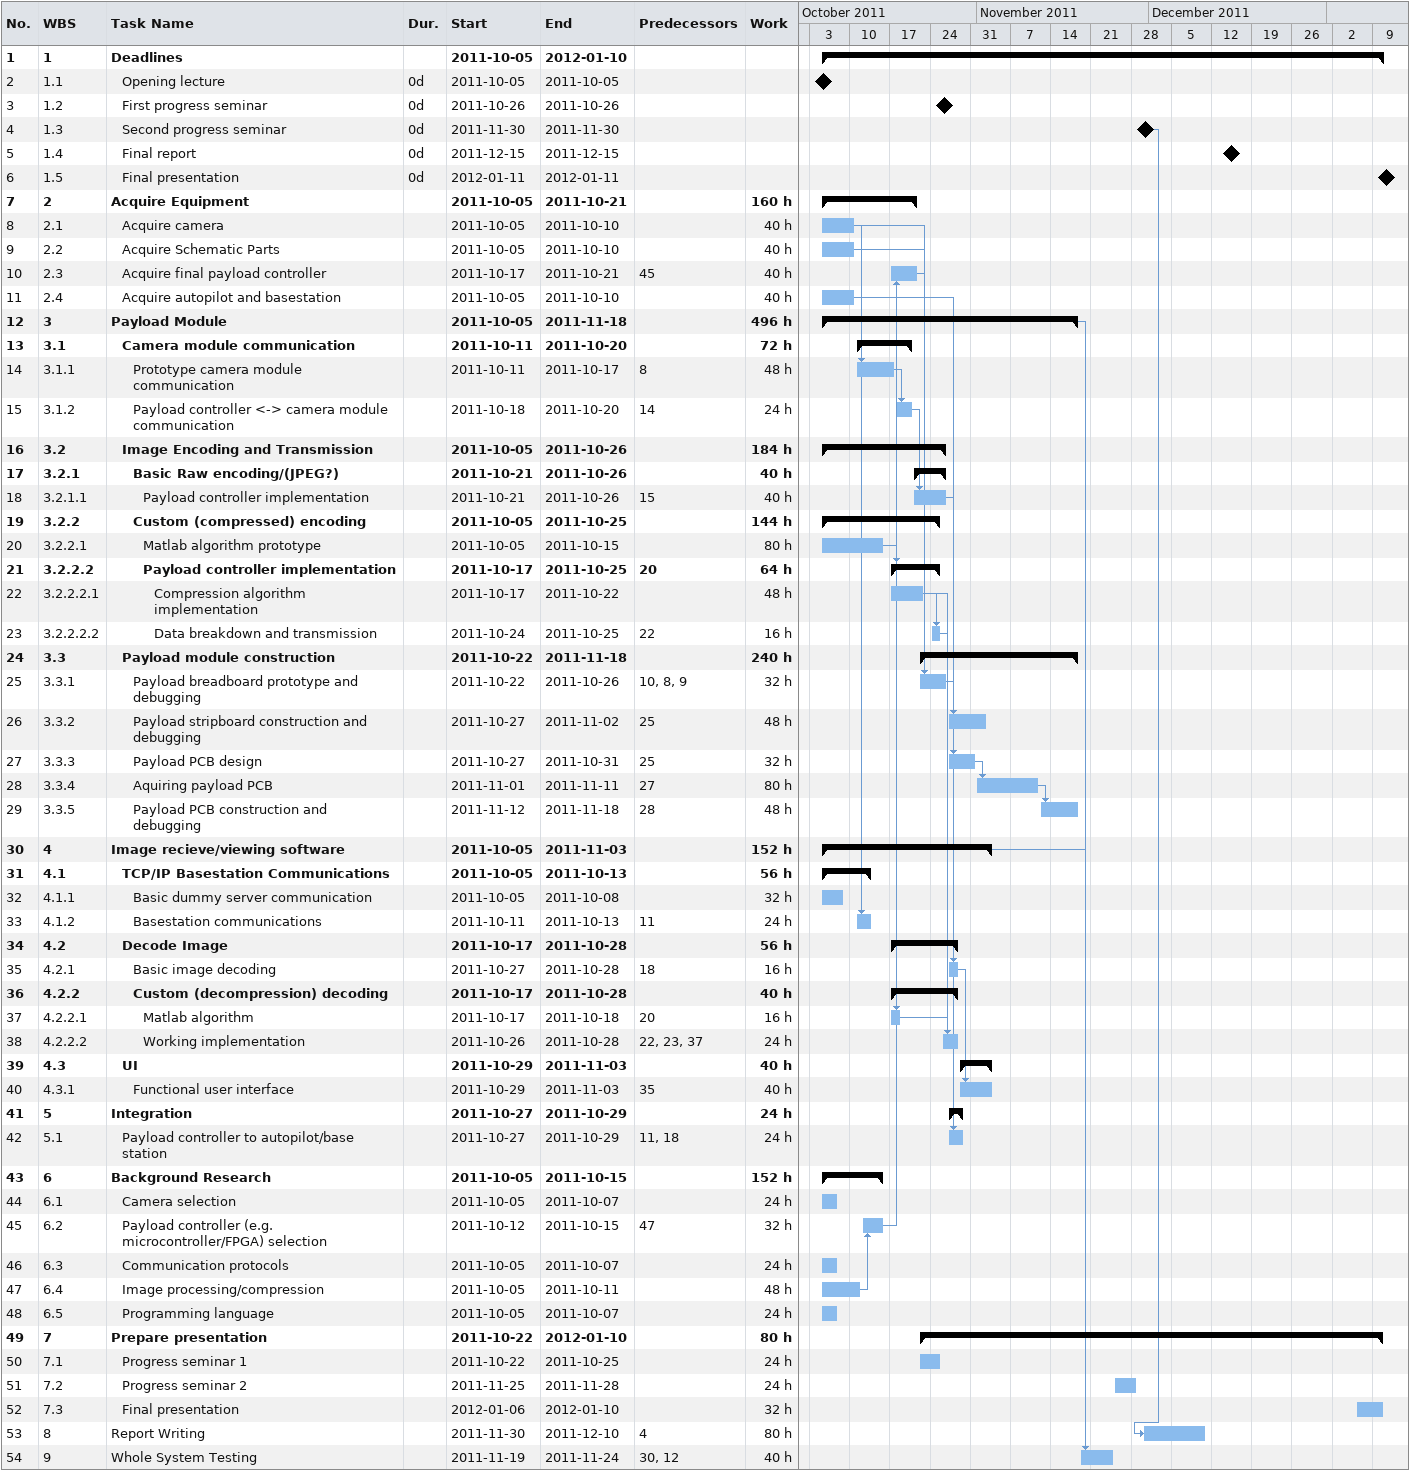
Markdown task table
| ID | WBS | Task | Duration | Start | Finish | Predecessors | Work (h) |
|---|---|---|---|---|---|---|---|
| 1 | 1 | **Deadlines** |  | 2011-10-05 | 2012-01-10 |  |  |
| 2 | 1.1 | Opening lecture | 0d | 2011-10-05 | 2011-10-05 |  |  |
| 3 | 1.2 | First progress seminar | 0d | 2011-10-26 | 2011-10-26 |  |  |
| 4 | 1.3 | Second progress seminar | 0d | 2011-11-30 | 2011-11-30 |  |  |
| 5 | 1.4 | Final report | 0d | 2011-12-15 | 2011-12-15 |  |  |
| 6 | 1.5 | Final presentation | 0d | 2012-01-11 | 2012-01-11 |  |  |
| 7 | 2 | **Acquire Equipment** |  | 2011-10-05 | 2011-10-21 |  | 160 |
| 8 | 2.1 | Acquire camera |  | 2011-10-05 | 2011-10-10 |  | 40 |
| 9 | 2.2 | Acquire Schematic Parts |  | 2011-10-05 | 2011-10-10 |  | 40 |
| 10 | 2.3 | Acquire final payload controller |  | 2011-10-17 | 2011-10-21 | 45 | 40 |
| 11 | 2.4 | Acquire autopilot and basestation |  | 2011-10-05 | 2011-10-10 |  | 40 |
| 12 | 3 | **Payload Module** |  | 2011-10-05 | 2011-11-18 |  | 496 |
| 13 | 3.1 | **Camera module communication** |  | 2011-10-11 | 2011-10-20 |  | 72 |
| 14 | 3.1.1 | Prototype camera module communication |  | 2011-10-11 | 2011-10-17 | 8 | 48 |
| 15 | 3.1.2 | Payload controller <-> camera module communication |  | 2011-10-18 | 2011-10-20 | 14 | 24 |
| 16 | 3.2 | **Image Encoding and Transmission** |  | 2011-10-05 | 2011-10-26 |  | 184 |
| 17 | 3.2.1 | **Basic Raw encoding/(JPEG?)** |  | 2011-10-21 | 2011-10-26 |  | 40 |
| 18 | 3.2.1.1 | Payload controller implementation |  | 2011-10-21 | 2011-10-26 | 15 | 40 |
| 19 | 3.2.2 | **Custom (compressed) encoding** |  | 2011-10-05 | 2011-10-25 |  | 144 |
| 20 | 3.2.2.1 | Matlab algorithm prototype |  | 2011-10-05 | 2011-10-15 |  | 80 |
| 21 | 3.2.2.2 | **Payload controller implementation** |  | 2011-10-17 | 2011-10-25 | 20 | 64 |
| 22 | 3.2.2.2.1 | Compression algorithm implementation |  | 2011-10-17 | 2011-10-22 |  | 48 |
| 23 | 3.2.2.2.2 | Data breakdown and transmission |  | 2011-10-24 | 2011-10-25 | 22 | 16 |
| 24 | 3.3 | **Payload module construction** |  | 2011-10-22 | 2011-11-18 |  | 240 |
| 25 | 3.3.1 | Payload breadboard prototype and debugging |  | 2011-10-22 | 2011-10-26 | 10, 8, 9 | 32 |
| 26 | 3.3.2 | Payload stripboard construction and debugging |  | 2011-10-27 | 2011-11-02 | 25 | 48 |
| 27 | 3.3.3 | Payload PCB design |  | 2011-10-27 | 2011-10-31 | 25 | 32 |
| 28 | 3.3.4 | Aquiring payload PCB |  | 2011-11-01 | 2011-11-11 | 27 | 80 |
| 29 | 3.3.5 | Payload PCB construction and debugging |  | 2011-11-12 | 2011-11-18 | 28 | 48 |
| 30 | 4 | **Image recieve/viewing software** |  | 2011-10-05 | 2011-11-03 |  | 152 |
| 31 | 4.1 | **TCP/IP Basestation Communications** |  | 2011-10-05 | 2011-10-13 |  | 56 |
| 32 | 4.1.1 | Basic dummy server communication |  | 2011-10-05 | 2011-10-08 |  | 32 |
| 33 | 4.1.2 | Basestation communications |  | 2011-10-11 | 2011-10-13 | 11 | 24 |
| 34 | 4.2 | **Decode Image** |  | 2011-10-17 | 2011-10-28 |  | 56 |
| 35 | 4.2.1 | Basic image decoding |  | 2011-10-27 | 2011-10-28 | 18 | 16 |
| 36 | 4.2.2 | **Custom (decompression) decoding** |  | 2011-10-17 | 2011-10-28 |  | 40 |
| 37 | 4.2.2.1 | Matlab algorithm |  | 2011-10-17 | 2011-10-18 | 20 | 16 |
| 38 | 4.2.2.2 | Working implementation |  | 2011-10-26 | 2011-10-28 | 22, 23, 37 | 24 |
| 39 | 4.3 | **UI** |  | 2011-10-29 | 2011-11-03 |  | 40 |
| 40 | 4.3.1 | Functional user interface |  | 2011-10-29 | 2011-11-03 | 35 | 40 |
| 41 | 5 | **Integration** |  | 2011-10-27 | 2011-10-29 |  | 24 |
| 42 | 5.1 | Payload controller to autopilot/base station |  | 2011-10-27 | 2011-10-29 | 11, 18 | 24 |
| 43 | 6 | **Background Research** |  | 2011-10-05 | 2011-10-15 |  | 152 |
| 44 | 6.1 | Camera selection |  | 2011-10-05 | 2011-10-07 |  | 24 |
| 45 | 6.2 | Payload controller (e.g. microcontroller/FPGA) selection |  | 2011-10-12 | 2011-10-15 | 47 | 32 |
| 46 | 6.3 | Communication protocols |  | 2011-10-05 | 2011-10-07 |  | 24 |
| 47 | 6.4 | Image processing/compression |  | 2011-10-05 | 2011-10-11 |  | 48 |
| 48 | 6.5 | Programming language |  | 2011-10-05 | 2011-10-07 |  | 24 |
| 49 | 7 | **Prepare presentation** |  | 2011-10-22 | 2012-01-10 |  | 80 |
| 50 | 7.1 | Progress seminar 1 |  | 2011-10-22 | 2011-10-25 |  | 24 |
| 51 | 7.2 | Progress seminar 2 |  | 2011-11-25 | 2011-11-28 |  | 24 |
| 52 | 7.3 | Final presentation |  | 2012-01-06 | 2012-01-10 |  | 32 |
| 53 | 8 | Report Writing |  | 2011-11-30 | 2011-12-10 | 4 | 80 |
| 54 | 9 | Whole System Testing |  | 2011-11-19 | 2011-11-24 | 30, 12 | 40 |
